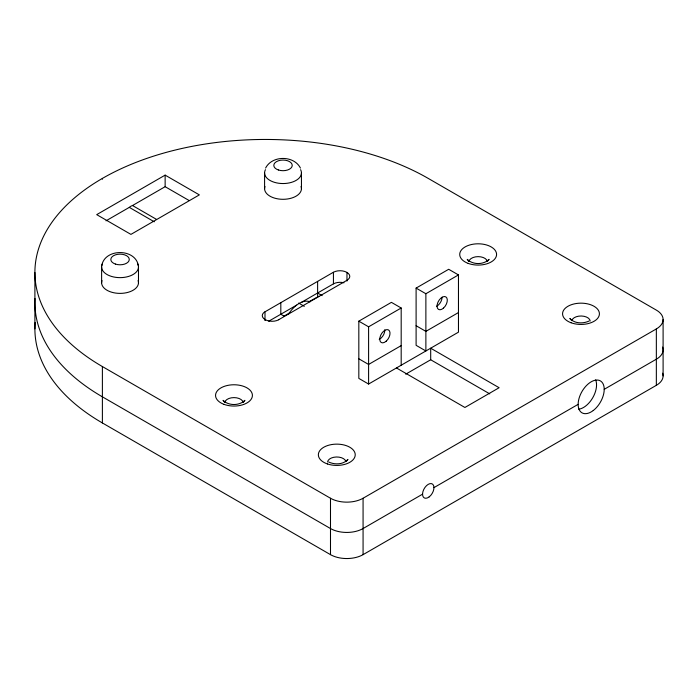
<?xml version="1.0" encoding="UTF-8"?>
<svg xmlns="http://www.w3.org/2000/svg" width="698" height="698" viewBox="0 0 698 698"><rect width="100%" height="100%" fill="white"/><g stroke="black" fill="none" stroke-linecap="round" stroke-linejoin="round"><path stroke-width="1.05" d="M34.9 328.889L34.9 272.49M663.1 375.917L663.1 319.518M101.716 265.894C104.351 248.122 135.752 248.122 138.387 265.894M265.598 168.052C272.124 155.244 293.91 155.244 300.437 168.052M346.016 461.553L347.936 459.424C343.207 464.685 334.874 464.868 328.767 462.067M243.035 402.423L244.911 400.347C239.222 405.922 228.735 405.922 223.046 400.347L224.922 402.423M487.204 261.453L489.089 259.368C483.391 264.952 472.912 264.952 467.215 259.368L469.1 261.453M165.138 175.128L96.708 214.635L130.927 234.388L199.358 194.882L165.138 175.128L165.138 186.689L132.515 205.526A9.214 5.322 -60 0 0 129.304 207.376L106.017 220.821M278.685 319.719L347.115 280.203A9.58 5.532 0 0 0 346.923 272.421A9.58 5.532 0 0 0 333.382 272.272L264.996 311.814L264.996 320.225M268.721 321.228L296.633 305.113M301.789 302.138L333.435 283.868A9.58 5.532 0 0 1 343.974 282.786M283.597 316.369L289.164 313.158M309.266 301.553L318.873 296.31M458.464 274.925L425.876 293.736L425.876 350.972L416.104 345.327L416.104 288.1L448.692 269.28L458.464 274.925L458.464 332.161L368.596 384.04L358.824 378.395L358.824 321.167L391.404 302.356L401.184 308.001L401.184 365.229M358.824 321.167L368.596 326.812L401.184 308.001M401.184 345.623L368.596 364.443L358.824 358.798M458.464 312.556L425.876 331.367L416.104 325.722M405.721 374.18L430.692 359.767L489.743 393.864M102.388 178.418A230.419 133.03 0 0 0 102.388 366.555L330.494 498.25A23.043 13.306 0 0 0 363.073 498.25L656.347 328.933A23.043 13.306 0 0 0 656.347 310.113L428.249 178.418A230.419 133.03 0 0 0 102.388 178.418L102.388 179.238M422.543 494.175L363.073 528.543A23.043 13.306 0 0 1 330.494 528.543L102.388 396.822A230.419 133.03 0 0 1 35.013 298.517M433.955 487.623L578.145 404.343M604.215 389.327L656.347 359.191M35.162 322.537A230.419 133.03 0 0 0 102.388 422.953L330.494 554.648A23.043 13.306 0 0 0 363.073 554.648L656.347 385.322A23.043 13.306 0 0 0 662.611 373.194M589.016 321.08C582.909 323.881 574.576 323.698 569.847 318.436L571.767 320.565M416.104 288.1L425.876 293.736M165.138 186.689L189.184 200.57M317.616 293.003L322.179 295.638M132.515 205.526L156.553 219.408M298.657 303.072L304.319 306.335M129.304 207.376L154.275 221.798M396.473 367.968L464.903 407.475L499.122 387.722L430.692 348.215L430.692 359.767M284.47 316.351L280.814 314.248L280.814 302.679M656.347 328.933L656.347 385.322M368.596 326.812L368.596 384.04M363.073 498.25L363.073 554.648M346.967 272.386L346.967 281.067M333.435 272.307L333.435 283.868M330.494 498.25L330.494 554.648M317.616 281.434L317.616 296.729M301.449 172.903L301.449 188.661M265.144 319.632L265.144 320.356M264.586 172.903L264.586 188.661M138.483 266.994L138.483 282.751M102.388 366.555L102.388 422.953M101.62 266.994L101.62 282.751M278.738 319.745A9.58 5.532 0 0 1 265.196 319.605A9.58 5.532 0 0 1 264.943 311.788M288.291 314.501A23.226 13.41 -60 0 1 310.017 301.833M662.611 347.089A23.043 13.306 0 0 1 656.347 359.226M384.79 329.726A7.259 4.188 -60 0 1 379.215 339.376M442.096 297.174A7.259 4.188 -60 0 1 436.494 306.309M137.619 263.765A18.436 10.645 0 0 1 120.047 277.638A18.436 10.645 0 0 1 102.484 263.765M138.091 280.57A18.436 10.645 0 0 1 120.047 293.387A18.436 10.645 0 0 1 102.013 280.57M300.585 169.675A18.436 10.645 0 0 1 283.013 183.548A18.436 10.645 0 0 1 265.449 169.675M301.056 186.479A18.436 10.645 0 0 1 283.013 199.305A18.436 10.645 0 0 1 264.978 186.479M468.977 261.41A9.214 5.322 0 0 1 478.147 256.637A9.214 5.322 0 0 1 487.317 261.41M571.871 320.53A9.214 5.322 0 0 1 581.408 316.002A9.214 5.322 0 0 1 590.185 321.019M327.589 461.997A9.214 5.322 0 0 1 336.366 456.989A9.214 5.322 0 0 1 345.903 461.509M224.808 402.38A9.214 5.322 0 0 1 233.978 397.607A9.214 5.322 0 0 1 243.148 402.38M595.638 379.895A18.436 10.645 -60 0 1 592.742 397.755A18.436 10.645 -60 0 1 578.721 409.203M386.221 341.174A7.259 4.188 -60 0 0 388.516 329.936A7.259 4.188 -60 0 0 379.93 337.544A7.259 4.188 -60 0 0 386.221 341.174M443.5 308.106A7.259 4.188 -60 0 0 445.804 296.859A7.259 4.188 -60 0 0 437.218 304.476A7.259 4.188 -60 0 0 443.5 308.106M115.44 264.08A9.214 5.322 0 0 0 129.27 259.464A9.214 5.322 0 0 0 115.44 254.857A9.214 5.322 0 0 0 115.44 264.08M278.406 169.989A9.214 5.322 0 0 0 292.235 165.382A9.214 5.322 0 0 0 278.406 160.776A9.214 5.322 0 0 0 278.406 169.989M468.131 263.373A18.436 10.645 0 0 0 496.557 254.979A18.436 10.645 0 0 0 469.763 244.963A18.436 10.645 0 0 0 468.131 263.373M571.043 322.755A18.436 10.645 0 0 0 599.399 314.283A18.436 10.645 0 0 0 572.517 304.345A18.436 10.645 0 0 0 571.043 322.755M327.493 463.969A18.436 10.645 0 0 0 355.23 454.834A18.436 10.645 0 0 0 327.659 445.533A18.436 10.645 0 0 0 327.493 463.969M223.962 404.343A18.436 10.645 0 0 0 252.388 395.949A18.436 10.645 0 0 0 225.585 385.933A18.436 10.645 0 0 0 223.962 404.343M429.165 496.889A8.062 4.659 -60 0 0 432.664 484.203A8.062 4.659 -60 0 0 422.918 491.671A8.062 4.659 -60 0 0 429.165 496.889M593.256 410.52A18.436 10.645 -60 0 0 601.283 381.518A18.436 10.645 -60 0 0 579 398.541A18.436 10.645 -60 0 0 593.256 410.52"/></g></svg>
